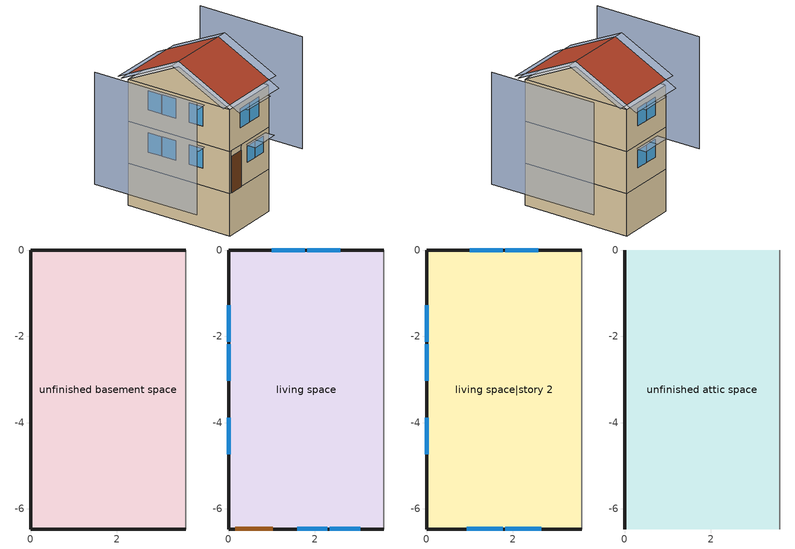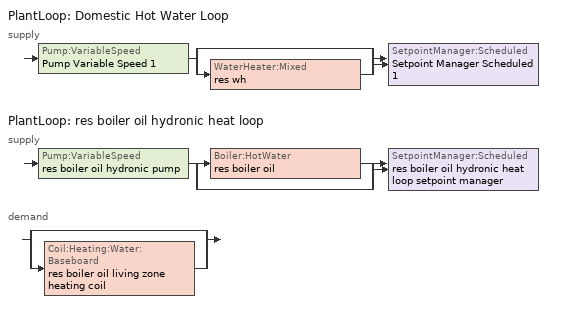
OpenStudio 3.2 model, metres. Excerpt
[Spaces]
unfinished basement space
 floor foundation (FloorFndGrndUnfinB): 0,-6.47 0,0 3.59,0 3.59,-6.47 z-2.44
 wall foundation (WallFndGrndUnfinB): 3.59,0 0,0 0,-6.47 3.59,-6.47 z-2.44:0
 wall adiabatic (WallFndGrndUnfinB): 3.59,-6.47 3.59,0 z-2.44:0
living space
 floor to unfinished basement space (FloorUnfinBInsFin Reversed): 0,-6.47 0,0 3.59,0 3.59,-6.47 z0
 wall outside (WallExtInsFin): 3.59,0 0,0 0,-6.47 0.13,-6.47 1.05,-6.47 3.59,-6.47 z0:2.44
 wall adiabatic (WallIntFinUninsFin): 3.59,-6.47 3.59,0 z0:2.44
 window (WindowConstruction): 1.59,-6.47 2.29,-6.47 / 2.35,-6.47 3.05,-6.47 z1.2:2.13; 2.6,0 1.83,0 / 1.77,0 1,0 z1.11:2.13; 0,-1.28 0,-2.12 / 0,-2.19 0,-3.03 / 0,-3.89 0,-4.73 z1.01:2.13
 door (Door): 0.15,-6.47 1.02,-6.47 z0:2.13
living space|story 2
 floor to living space (FloorFinUninsFin): 0,-6.47 0,0 3.59,0 3.59,-6.47 z2.44
 wall outside (WallExtInsFin): 3.59,0 0,0 0,-6.47 3.59,-6.47 z2.44:4.88
 wall adiabatic (WallIntFinUninsFin): 3.59,-6.47 3.59,0 z2.44:4.88
 window (WindowConstruction): 0.93,-6.47 1.77,-6.47 / 1.83,-6.47 2.66,-6.47 z3.46:4.57; 2.6,0 1.83,0 / 1.77,0 1,0 z3.55:4.57; 0,-1.28 0,-2.12 / 0,-2.19 0,-3.03 / 0,-3.89 0,-4.73 z3.45:4.57
unfinished attic space
 floor to living space|story 2 (FloorFinInsUnfinAttic): 0,-6.47 0,0 3.59,0 3.59,-6.47 z4.88
 wall outside (WallExtUninsUnfin): 0,-3.23,6.49 0,0,4.88 0,-6.47,4.88
 wall adiabatic (WallIntUnfinUninsUnfin): 3.59,-3.23,6.49 3.59,-6.47,4.88 3.59,0,4.88
 roof outside (RoofUnfinInsExt): 0,-3.23,6.8 3.59,-3.23,6.8 3.59,0,5.18 0,0,5.18; 3.59,-3.23,6.8 0,-3.23,6.8 0,-6.47,5.18 3.59,-6.47,5.18
shading: -3.05,0 -3.05,-6.47 / 6.64,-6.47 6.64,0 z0:6.49; 4.2,-6.47,5.18 4.2,-3.23,6.8 3.59,-3.23,6.8 3.59,-6.47,5.18; -0.61,-3.23,6.8 -0.61,-6.47,5.18 0,-6.47,5.18 0,-3.23,6.8; 0,-7.08,4.88 3.59,-7.08,4.88 3.59,-6.47,5.18 0,-6.47,5.18; -0.61,0,5.18 -0.61,-3.23,6.8 0,-3.23,6.8 0,0,5.18; 4.2,-3.23,6.8 4.2,0,5.18 3.59,0,5.18 3.59,-3.23,6.8; 3.59,0.61,4.88 0,0.61,4.88 0,0,5.18 3.59,0,5.18; 0,-4.88 0,-3.74 -0.61,-3.74 -0.61,-4.88 z2.29; 0,-3.18 0,-2.03 -0.61,-2.03 -0.61,-3.18 z2.29; 0,-2.28 0,-1.13 -0.61,-1.13 -0.61,-2.28 z4.72; 1.92,-6.47 0.78,-6.47 0.78,-7.08 1.92,-7.08 z4.72; 0,-3.18 0,-2.03 -0.61,-2.03 -0.61,-3.18 z4.72; 2.81,-6.47 1.67,-6.47 1.67,-7.08 2.81,-7.08 z4.72; 3.2,-6.47 2.2,-6.47 2.2,-7.08 3.2,-7.08 z2.29; 1.67,0 2.75,0 2.75,0.61 1.67,0.61 z4.72; 0.84,0 1.92,0 1.92,0.61 0.84,0.61 z4.72; 1.67,0 2.75,0 2.75,0.61 1.67,0.61 z2.29; 0.84,0 1.92,0 1.92,0.61 0.84,0.61 z2.29; 0,-4.88 0,-3.74 -0.61,-3.74 -0.61,-4.88 z4.72; 2.44,-6.47 1.44,-6.47 1.44,-7.08 2.44,-7.08 z2.29; 0,-2.28 0,-1.13 -0.61,-1.13 -0.61,-2.28 z2.29
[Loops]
PlantLoop 'Domestic Hot Water Loop'
 supply: Pump:VariableSpeed 'Pump Variable Speed 1' > split
  | bypass
  | WaterHeater:Mixed 'res wh'
  join > SetpointManager:Scheduled 'Setpoint Manager Scheduled 1'
PlantLoop 'res boiler oil hydronic heat loop'
 supply: Pump:VariableSpeed 'res boiler oil hydronic pump' > split
  | Boiler:HotWater 'res boiler oil'
  | bypass
  join > SetpointManager:Scheduled 'res boiler oil hydronic heat loop setpoint manager'
 demand: split
  | bypass
  | Coil:Heating:Water:Baseboard 'res boiler oil living zone heating coil'
[Site]
Denver Intl Ap_CO_USA: Latitude {deg}=39.83; Longitude {deg}=-104.65; Time Zone {hr}=-7; Elevation {m}=1650; Terrain=Suburbs
[ClimateZones]
Climate Zone Institution Name 1=Building America; Climate Zone Document Year 1=0; Climate Zone Value 1=Cold
[Site:WaterMainsTemperature]
Calculation Method=Correlation; Annual Average Outdoor Air Temperature {C}=10.8753; Maximum Difference In Monthly Average Outdoor Air Temperatures {deltaC}=23.1524
[Site:GroundTemperature:Deep]
10.8753, 10.8753, 10.8753, 10.8753, 10.8753, 10.8753, 10.8753, 10.8753, 10.8753, 10.8753, 10.8753, 10.8753
[Building]
Building 1: North Axis {deg}=270; Standards Number of Stories=3; Standards Number of Above Ground Stories=2; Standards Building Type=singlefamilyattached; Standards Number of Living Units=4
[Material] Roughness=Rough
Name | Thickness {m} | Conductivity {W/m-K} | Density {kg/m3} | Specific Heat {J/kg-K} | Thermal Absorptance | Solar Absorptance | Visible Absorptance
Drywall 0.5 in. | 0.0127 | 0.160291 | 801 | 837.4 | 0.9 | 0.5 | 0.1
FloorUATrussandIns | 0.0889 | 0.0436674 | 50.7834 | 1165.1 | 0.9 | 0.5 | 0.9
FloorUAAdditionalCeilingIns | 0.12827 | 0.0411113 | 16.02 | 1046.75
Asphalt Shingles, Medium | 0.009525 | 0.162714 | 1121.4 | 1465.45 | 0.91 | 0.85 | 0.85
RoofSheathing | 0.01905 | 0.115458 | 512.64 | 1214.23 | 0.82 | 0.3 | 0.3
RoofUARoofIns | 0.18415 | 8.02397 | 37.0049 | 1207.88 | 0.91 | 0.85 | 0.91
Vinyl, Light | 0.009525 | 0.089435 | 177.822 | 1046.75 | 0.9 | 0.3 | 0.3
WallSheathing | 0.0127 | 0.115458 | 512.64 | 1214.23 | 0.82 | 0.3 | 0.3
WallStudAndCavity | 0.0889 | 0.054245 | 162.403 | 1178.92 | 0.9 | 0.3 | 0.9
WallStudAndCavity 1 | 0.0889 | 0.393744 | 83.0341 | 1211.67 | 0.9 | 0.3 | 0.9
WallStudAndCavity 2 | 0.0889 | 0.396154 | 83.0341 | 1211.67 | 0.9 | 0.3 | 0.9
WallStudAndCavity 3 | 0.0889 | 0.403258 | 83.0341 | 1211.67 | 0.9 | 0.3 | 0.9
WallStudAndCavity 4 | 0.0889 | 0.397942 | 83.0341 | 1211.67 | 0.82 | 0.3 | 0.3
res furniture material unfinished basement space | 0.1524 | 0.115458 | 640.8 | 1214.23 | 0.9 | 0.6 | 0.1
FoundationExtVertIns | 0.051816 | 0.029427 | 32.04 | 1214.23
Concrete 8.0 in. | 0.2032 | 1.803125 | 2242.8 | 837.4 | 0.9
Concrete 4.0 in. | 0.1016 | 1.803125 | 2242.8 | 837.4 | 0.9
FloorIns | 0.23495 | 2.59817 | 67.691 | 1210.98 | 0.82 | 0.3 | 0.3
Wood Floor | 0.015875 | 0.115458 | 544.68 | 1214.23
Floor Covering | 0.0127 | 0.0433444 | 54.468 | 1339.84 | 0.9 | 0.9
FloorFinStudAndAirFloor | 0.1397 | 0.557395 | 67.691 | 1210.98 | 0.9 | 0.5 | 0.9
DoorMaterial | 0.04445 | 0.0612267 | 512.64 | 1214.23 | 0.82 | 0.3 | 0.3
[Construction]
FloorFinInsUnfinAttic: Drywall 0.5 in., FloorUATrussandIns, FloorUAAdditionalCeilingIns
RoofUnfinInsExt: Asphalt Shingles, Medium, RoofSheathing, RoofUARoofIns
WallExtInsFin: Vinyl, Light, WallSheathing, WallStudAndCavity, Drywall 0.5 in.
WallExtUninsUnfin: Vinyl, Light, WallSheathing, WallStudAndCavity 1
WallIntFinUninsFin: Vinyl, Light, WallStudAndCavity 2, Drywall 0.5 in.
WallIntUnfinUninsUnfin: Vinyl, Light, WallStudAndCavity 3
WallIntFinUninsFin 1: WallStudAndCavity 4, Drywall 0.5 in.
res furniture construction unfinished basement space; res furniture construction living space|story 2; res furniture construction living space: res furniture material unfinished basement space
WallFndGrndUnfinB: Concrete 8.0 in.
FloorFndGrndUnfinB: Concrete 4.0 in.
FloorUnfinBInsFin Reversed: Floor Covering, Wood Floor, RoofSheathing, FloorIns
FloorFinUninsFin: Drywall 0.5 in., FloorFinStudAndAirFloor, RoofSheathing, Wood Floor, Floor Covering
WindowConstruction: WindowMaterial
Door: DoorMaterial
[WindowMaterial:Shade]
CoolingShade: Solar Transmittance=0.999; Solar Reflectance=0.00099; Visible Transmittance=0.999; Visible Reflectance=0.00099; Thermal Hemispherical Emissivity=1e-05; Thermal Transmittance=0.999; Thickness {m}=0.0001; Conductivity {W/m-K}=10000; Shade to Glass Distance {m}=0.001; Top Opening Multiplier=0; Bottom Opening Multiplier=0; Left-Side Opening Multiplier=0; Right-Side Opening Multiplier=0; Airflow Permeability=0
[WindowMaterial:SimpleGlazingSystem]
WindowMaterial: U-Factor {W/m2-K}=2.10086; Solar Heat Gain Coefficient=0.21
[ThermalZone] Use Ideal Air Loads=No
Name | Thermostat
living zone | living zone temperature setpoint
unfinished basement zone; unfinished attic zone
[Sizing:Zone] Zone Cooling Design Supply Air Temperature Input Method=SupplyAirTemperature; Zone Cooling Design Supply Air Temperature {C}=14; Zone Cooling Design Supply Air Temperature Difference {deltaC}=11.11; Zone Heating Design Supply Air Temperature Input Method=SupplyAirTemperature; Zone Heating Design Supply Air Temperature {C}=40; Zone Heating Design Supply Air Temperature Difference {deltaC}=11.11; Zone Cooling Design Supply Air Humidity Ratio {kg-H2O/kg-air}=0.0085; Zone Heating Design Supply Air Humidity Ratio {kg-H2O/kg-air}=0.008; Cooling Design Air Flow Method=DesignDay; Heating Design Air Flow Method=DesignDay; Account for Dedicated Outdoor Air System=No; Dedicated Outdoor Air System Control Strategy=NeutralSupplyAir; Dedicated Outdoor Air Low Setpoint Temperature for Design {C}=autosize; Dedicated Outdoor Air High Setpoint Temperature for Design {C}=autosize
living zone; unfinished basement zone; unfinished attic zone
[Zone equipment]
living zone: res room ac zone ptac, res boiler oil living zone convective water
[Space]
Name | Space Type | Thermal Zone | Building Unit
living space; living space|story 2 | Space Type 1 | living zone | unit 1
unfinished basement space | Space Type 2 | unfinished basement zone
unfinished attic space | Space Type 3 | unfinished attic zone
[SpaceType]
Name | Standards Space Type
Space Type 1 | living
Space Type 2 | unfinished basement
Space Type 3 | unfinished attic
[BuildingUnit]
unit 1: Building Unit Type=Residential
[External:File]
8760.csv: File=8760.csv
[People:Definition] Number of People Calculation Method=People; Number of People {people}=1.695; Fraction Radiant=0.319734; Sensible Heat Fraction=0.573; Carbon Dioxide Generation Rate {m3/s-W}=0; Enable ASHRAE 55 Comfort Warnings=No; Mean Radiant Temperature Calculation Type=ZoneAveraged
res occupants|living space; res occupants|living space|story 2
[People] Number of People Schedule=occupants; Activity Level Schedule=res occupants activity schedule; Multiplier=1
Name | People Definition | Space or SpaceType
res occupants|living space | res occupants|living space | living space
res occupants|living space|story 2 | res occupants|living space|story 2 | living space|story 2
[InternalMass:Definition] Design Level Calculation Method=SurfaceArea
Name | Construction | Surface Area {m2}
living space|story 2 Partition; living space Partition | WallIntFinUninsFin 1 | 23.22576
res furniture mass unfinished basement space | res furniture construction unfinished basement space | 9.290304
res furniture mass living space|story 2 | res furniture construction living space|story 2 | 9.290304
res furniture mass living space | res furniture construction living space | 9.290304
[InternalMass] Multiplier=1
Name | Internal Mass Definition | Space or SpaceType
living space|story 2 Partition | living space|story 2 Partition | living space|story 2
living space Partition | living space Partition | living space
res furniture mass unfinished basement space | res furniture mass unfinished basement space | unfinished basement space
res furniture mass living space|story 2 | res furniture mass living space|story 2 | living space|story 2
res furniture mass living space | res furniture mass living space | living space
[Foundation:Kiva]
Foundation Kiva 1: Exterior Vertical Insulation Material=FoundationExtVertIns; Exterior Vertical Insulation Depth {m}=2.4384; Wall Height Above Grade {m}=0.2032; Wall Depth Below Slab {m}=0.2032
[Foundation:Kiva:Settings]
Soil Conductivity {W/m-K}=1.731; Soil Density {kg/m3}=1842.3; Soil Specific Heat {J/kg-K}=418.7; Ground Solar Absorptivity=0.9; Ground Thermal Absorptivity=0.9; Ground Surface Roughness {m}=0.03; Far-Field Width {m}=40; Deep-Ground Boundary Condition=ZeroFlux; Deep-Ground Depth {m}=40; Minimum Cell Dimension {m}=0.02; Maximum Cell Growth Coefficient=1.5; Simulation Timestep=Hourly
[SurfaceProperty:ExposedFoundationPerimeter]
Surface 18: Exposed Perimeter Calculation Method=TotalExposedPerimeter; Total Exposed Perimeter {m}=13.65
[ShadingControl]
WindowShadingControl: Shading Type=InteriorShade; Shading Device Material=CoolingShade; Shading Control Type=OnIfScheduleAllows; Schedule=Window shading schedule; Shading Control Is Scheduled=Yes; Multiple Surface Control Type=Sequential; Sub Surface Name 1=Surface 2 - Window 3; Sub Surface Name 2=Surface 2 - Window 2; Sub Surface Name 3=Surface 7 - Window 1; Sub Surface Name 4=Surface 10 - Window 1; Sub Surface Name 5=Surface 7 - Window 2; Sub Surface Name 6=Surface 10 - Window 2; Sub Surface Name 7=Surface 5 - Window 2; Sub Surface Name 8=Surface 11 - Window 1; Sub Surface Name 9=Surface 11 - Window 2; Sub Surface Name 10=Surface 3 - Window 1; Sub Surface Name 11=Surface 3 - Window 2; Sub Surface Name 12=Surface 7 - Window 3; Sub Surface Name 13=Surface 5 - Window 1; Sub Surface Name 14=Surface 2 - Window 1
[PlantLoop] Glycol Concentration=0; Load Distribution Scheme=Optimal
Name | Maximum Loop Flow Rate {m3/s} | Plant Loop Volume {m3} | Fluid Type | Maximum Loop Temperature {C} | Minimum Loop Temperature {C} | Minimum Loop Flow Rate {m3/s}
Domestic Hot Water Loop | 0.01 | 0.003
res boiler oil hydronic heat loop |  | Autocalculate | Water | 100 | 0 | 0
[Sizing:Plant] Loop Type=Heating; Sizing Option=NonCoincident; Zone Timesteps in Averaging Window=1; Coincident Sizing Factor Mode=None
Name | Design Loop Exit Temperature {C} | Loop Design Temperature Difference {deltaC}
Domestic Hot Water Loop | 52.6667 | 5.55556
res boiler oil hydronic heat loop | 82.2222 | 11.1111
[Pump:VariableSpeed] Fraction of Motor Inefficiencies to Fluid Stream=0; Coefficient 1 of the Part Load Performance Curve=0; Coefficient 2 of the Part Load Performance Curve=1; Coefficient 3 of the Part Load Performance Curve=0; Coefficient 4 of the Part Load Performance Curve=0; Pump Control Type=Intermittent; Skin Loss Radiative Fraction=0.5; Design Power Sizing Method=PowerPerFlowPerPressure; Design Electric Power per Unit Flow Rate {W/(m3/s)}=348701.1; Design Shaft Power per Unit Flow Rate per Unit Head {W-s/m3-Pa}=1.28205; Design Minimum Flow Rate Fraction=0
Name | Rated Flow Rate {m3/s} | Rated Pump Head {Pa} | Rated Power Consumption {W} | Motor Efficiency
Pump Variable Speed 1 | 0.01 | 1 | 0 | 1
res boiler oil hydronic pump | 0.000630902 | 20000 |  | 0.9
[SetpointManager:Scheduled] Control Variable=Temperature
Name | Schedule
Setpoint Manager Scheduled 1 | dhw temp
res boiler oil hydronic heat loop setpoint manager | res boiler oil hydronic heat supply setpoint
[WaterHeater:Mixed]
res wh: Tank Volume {m3}=0.107884; Setpoint Temperature Schedule=WH Setpoint Temp; Deadband Temperature Difference {deltaC}=2; Maximum Temperature Limit {C}=99; Heater Control Type=Cycle; Heater Maximum Capacity {W}=11722.8; Heater Minimum Capacity {W}=0; Heater Fuel Type=NaturalGas; Heater Thermal Efficiency=0.773298; Off Cycle Parasitic Fuel Consumption Rate {W}=0; Off Cycle Parasitic Fuel Type=Electricity; Off Cycle Parasitic Heat Fraction to Tank=0; On Cycle Parasitic Fuel Consumption Rate {W}=0; On Cycle Parasitic Fuel Type=Electricity; On Cycle Parasitic Heat Fraction to Tank=0; Ambient Temperature Indicator=ThermalZone; Ambient Temperature Thermal Zone=unfinished basement zone; Off Cycle Loss Coefficient to Ambient Temperature {W/K}=4.15693; Off Cycle Loss Fraction to Thermal Zone=0.64; On Cycle Loss Coefficient to Ambient Temperature {W/K}=4.15693; On Cycle Loss Fraction to Thermal Zone=1; Use Side Effectiveness=1; Source Side Effectiveness=1; Use Side Design Flow Rate {m3/s}=autosize; Source Side Design Flow Rate {m3/s}=autosize; Indirect Water Heating Recovery Time {hr}=1.5; Source Side Flow Control Mode=IndirectHeatPrimarySetpoint
[WaterHeater:Sizing]
res wh: Design Mode=PeakDraw; Time Storage Can Meet Peak Draw {hr}=0.538503; Time for Tank Recovery {hr}=0; Nominal Tank Volume for Autosizing Plant Connections {m3}=1
[Coil:Cooling:DX:SingleSpeed]
res room ac cooling coil: Availability Schedule=Always On Discrete; Rated Total Cooling Capacity {W}=10550.6; Rated Sensible Heat Ratio=0.65; Rated COP {W/W}=2.46644; Rated Air Flow Rate {m3/s}=0.441743; Rated Evaporator Fan Power Per Volume Flow Rate {W/(m3/s)}=773.3; Total Cooling Capacity Function of Temperature Curve=RoomAC-Cap-fT; Total Cooling Capacity Function of Flow Fraction Curve=RoomAC-Cap-fFF; Energy Input Ratio Function of Temperature Curve=RoomAC-EIR-fT; Energy Input Ratio Function of Flow Fraction Curve=RoomAC-EIR-fFF; Part Load Fraction Correlation Curve=RoomAC-PLF-fPLR; Minimum Outdoor Dry-Bulb Temperature for Compressor Operation {C}=-25; Condenser Type=AirCooled; Evaporative Condenser Effectiveness=0.9; Evaporative Condenser Air Flow Rate {m3/s}=Autosize; Evaporative Condenser Pump Rated Power Consumption {W}=Autosize; Crankcase Heater Capacity {W}=0; Maximum Outdoor Dry-Bulb Temperature for Crankcase Heater Operation {C}=10; Basin Heater Capacity {W/K}=0; Basin Heater Setpoint Temperature {C}=2
[Fan:OnOff]
res room ac living zone clg supply fan: Availability Schedule=Always On Discrete; Fan Total Efficiency=1; Pressure Rise {Pa}=0; Maximum Flow Rate {m3/s}=0.495545; Motor Efficiency=1; Motor In Airstream Fraction=0; Fan Power Ratio Function of Speed Ratio Curve=Fan On Off Power Curve; Fan Efficiency Ratio Function of Speed Ratio Curve=Fan On Off Efficiency Curve
[Coil:Heating:Electric]
res room ac always off heating coil: Availability Schedule=Always Off Discrete; Nominal Capacity {W}=0
[ZoneHVAC:PackagedTerminalAirConditioner]
res room ac zone ptac: Availability Schedule=Always On Discrete; Supply Air Flow Rate During Cooling Operation {m3/s}=0.495545; Supply Air Flow Rate During Heating Operation {m3/s}=1e-05; Supply Air Flow Rate When No Cooling or Heating is Needed {m3/s}=0; Outdoor Air Flow Rate During Cooling Operation {m3/s}=0; Outdoor Air Flow Rate During Heating Operation {m3/s}=0; Outdoor Air Flow Rate When No Cooling or Heating is Needed {m3/s}=0; Supply Air Fan=res room ac living zone clg supply fan; Heating Coil=res room ac always off heating coil; Cooling Coil=res room ac cooling coil; Fan Placement=DrawThrough; Supply Air Fan Operating Mode Schedule=Always Off Discrete
[EnergyManagementSystem:Sensor]
Name | Output Variable or Output Meter Index Key | Output Variable or Output Meter
res_boiler_oil_hydronic_pump_s | res boiler oil hydronic pump | Pump Electricity Energy
res_nv_pb_s |  | Site Outdoor Air Barometric Pressure
res_af_vw_s |  | Site Wind Speed
res_nv_wt_s |  | Site Outdoor Air Humidity Ratio
res_af_1_tin_s | living zone | Zone Mean Air Temperature
res_af_1_tt_s | living zone | Zone Outdoor Air Drybulb Temperature
res_nv_1_nva_s | res nv_1 avail schedule | Schedule Value
res_nv_1_sp_s | res nv_1 temp schedule | Schedule Value
res_infil_1_range_sch_s | res mv_1 range exhaust schedule | Schedule Value
res_infil_1_bath_sch_s | res mv_1 bath exhaust schedule | Schedule Value
res_infil_1_wh_sch_s | Always On Discrete | Schedule Value
[Boiler:HotWater]
res boiler oil: Fuel Type=FuelOilNo1; Nominal Capacity {W}=29307.1; Nominal Thermal Efficiency=0.8; Efficiency Curve Temperature Evaluation Variable=LeavingBoiler; Normalized Boiler Efficiency Curve=NonCondensingBoilerEff; Minimum Part Load Ratio=0; Maximum Part Load Ratio=1; Optimum Part Load Ratio=1; Water Outlet Upper Temperature Limit {C}=99.9; Boiler Flow Mode=LeavingSetpointModulated; Parasitic Electric Load {W}=220; Sizing Factor=1
[Coil:Heating:Water:Baseboard]
res boiler oil living zone heating coil: Heating Design Capacity Method=HeatingDesignCapacity; Heating Design Capacity {W}=29307.1; Heating Design Capacity Per Floor Area {W/m2}=0; Fraction of Autosized Heating Design Capacity=0.8; U-Factor Times Area Value {W/K}=2110.11; Maximum Water Flow Rate {m3/s}=0.00126249; Convergence Tolerance=0.001
[ZoneHVAC:Baseboard:Convective:Water]
res boiler oil living zone convective water: Availability Schedule=Always On Discrete; Heating Coil=res boiler oil living zone heating coil
[EnergyManagementSystem:Program]
res_boiler_oil_pumps_program: Set unit_1_pumps_h = res_boiler_oil_hydronic_pump_s
res_nv_1_program: Set Tdiff = res_af_1_tin_s-res_af_1_tt_s; Set dT = (@Abs Tdiff); Set pt = (@RhFnTdbWPb res_af_1_tt_s res_nv_wt_s res_nv_pb_s); Set NVA = 4744.9860949247; Set Cs = 0.00017926040778923255; Set Cw = 8.70903777141566e-05; Set MNV = 0.6292632575999998; Set MHR = 0.0115; Set MRH = 0.7; Set temp1 = (res_nv_1_nva_s*NVA); Set SGNV = temp1*((((Cs*dT)+(Cw*(res_af_vw_s^2)))^0.5)/1000); If (res_nv_wt_s<MHR) && (pt<MRH) && (res_af_1_tin_s>res_nv_1_sp_s); Set temp2 = (res_af_1_tin_s-res_nv_1_sp_s); Set NVadj1 = temp2/(res_af_1_tin_s-res_af_1_tt_s); Set NVadj2 = (@Min NVadj1 1); Set NVadj3 = (@Max NVadj2 0); Set NVadj = SGNV*NVadj3; Set res_nv_1_flow_act = (@Min NVadj MNV); Else; Set res_nv_1_flow_act = 0; EndIf
res_infil_1_program: Set p_m = 0.14; Set p_s = 0.22; Set s_m = 270; Set s_s = 370; Set z_m = 9.99744; Set z_s = 4.8768; Set f_t = (((s_m/z_m)^p_m)*((z_s/s_s)^p_s)); Set Tdiff = res_af_1_tin_s-res_af_1_tt_s; Set dT = @Abs Tdiff; Set c = 0.0228; Set Cs = 0.0871; Set Cw = 0.1284; Set n = 0.67; Set sft = (f_t*0.7000000000000001); Set temp1 = ((c*Cw)*((sft*res_af_vw_s)^(2*n)))^2; Set Qn = (((c*Cs*(dT^n))^2)+temp1)^0.5; Set Tdiff = res_af_1_tin_s-res_af_1_tt_s; Set dT = @Abs Tdiff; Set QWHV = res_infil_1_wh_sch_s*0.0165; Set Qrange = res_infil_1_range_sch_s*0.0472; Set Qdryer = 0.0; Set Qbath = res_infil_1_bath_sch_s*0.0236; Set QhpwhOut = 0; Set QhpwhIn = 0; Set QductsOut = 0; Set QductsIn = 0; Set Qout = QWHV+Qrange+Qbath+Qdryer+QhpwhOut+QductsOut; Set Qin = QhpwhIn+QductsIn; Set Qu = (@Abs (Qout-Qin)); Set Qb = (@Min Qout Qin); Set faneff_wh = 0.9438948864000002; Set res_infil_1_house_fan_act = (QWHV*300)/faneff_wh*1; Set faneff_sp = 0.4719474432000001; Set res_infil_1_range_fan_act = (Qrange*300)/faneff_sp; Set res_infil_1_bath_fan_act = (Qbath*300)/faneff_sp; Set Q_acctd_for_elsewhere = QhpwhOut+QhpwhIn+QductsOut+QductsIn; Set res_infil_1_flow_act = (((Qu^2)+(Qn^2))^0.5)-Q_acctd_for_elsewhere; Set res_infil_1_flow_act = (@Max res_infil_1_flow_act 0)
[EnergyManagementSystem:OutputVariable]
res boiler oil htg pump:Pumps:Electricity: EMS Variable=unit_1_pumps_h; Type of Data in Variable=Summed; Update Frequency=SystemTimestep; EMS Program or Subroutine=res_boiler_oil_pumps_program; Units=J
[EnergyManagementSystem:ProgramCallingManager]
res boiler oil pump program calling manager: EndOfSystemTimestepBeforeHVACReporting; res_boiler_oil_pumps_program
res af_1 program calling manager: BeginTimestepBeforePredictor; res_infil_1_program; res_nv_1_program
[ThermostatSetpoint:DualSetpoint]
living zone temperature setpoint: Heating Setpoint Temperature Schedule=res heating setpoint; Cooling Setpoint Temperature Schedule=res cooling setpoint
[ElectricEquipment:Definition] Design Level Calculation Method=EquipmentLevel
Name | Design Level {W} | Fraction Latent | Fraction Radiant | Fraction Lost
res refrig | 65.0889 | 0 | 0 | 0
res misc plug loads|living space; res misc plug loads|living space|story 2 | 177.284 | 0.021 | 0.558 | 0.049
res infil_1 house fan; res infil_1 range fan; res infil_1 bath fan | 0 | 0 | 0 | 1
[ElectricEquipment]
Name | Electric Equipment Definition | Space or SpaceType | Schedule
res refrig | res refrig | living space | res refrig schedule
res misc plug loads|living space | res misc plug loads|living space | living space | plug_loads
res misc plug loads|living space|story 2 | res misc plug loads|living space|story 2 | living space|story 2 | plug_loads
res infil_1 house fan | res infil_1 house fan | living space | Always On Discrete
res infil_1 range fan | res infil_1 range fan | living space | Always On Discrete
res infil_1 bath fan | res infil_1 bath fan | living space | Always On Discrete
[Lights:Definition] Design Level Calculation Method=LightingLevel; Lighting Level {W}=107.136; Fraction Radiant=0.6; Fraction Visible=0.2; Return Air Fraction=0
res lighting interior living space; res lighting interior living space|story 2
[Lights] Schedule=lighting_interior; Fraction Replaceable=1
Name | Lights Definition | Space or SpaceType
res lighting interior living space | res lighting interior living space | living space
res lighting interior living space|story 2 | res lighting interior living space|story 2 | living space|story 2
[Exterior:Lights:Definition]
res lighting exterior: Design Level {W}=28.3286
[Exterior:Lights]
res lighting exterior: Exterior Lights Definition=res lighting exterior; Schedule=lighting_exterior
[SpaceInfiltration:DesignFlowRate] Schedule=Always On Discrete
Name | Space or SpaceType | Design Flow Rate Calculation Method | Air Changes per Hour {1/hr} | Constant Term Coefficient | Temperature Term Coefficient | Velocity Term Coefficient | Velocity Squared Term Coefficient | Design Flow Rate {m3/s}
res infil|unfinished basement space | unfinished basement space | AirChanges/Hour | 0.1 | 1 | 0 | 0 | 0
res nv_1 flow; res infil_1 flow | living space | Flow/Space |  |  |  |  |  | 0
[SpaceInfiltration:EffectiveLeakageArea]
res infil|unfinished attic space: Space or SpaceType=unfinished attic space; Schedule=Always On Discrete; Effective Air Leakage Area {cm2}=773.418; Stack Coefficient=0.000133517; Wind Coefficient=2.16931e-05
[EnergyManagementSystem:Actuator]
Name | Actuated Component | Actuated Component Type | Actuated Component Control Type
res_nv_1_flow_act | res nv_1 flow | Zone Infiltration | Air Exchange Flow Rate
res_infil_1_house_fan_act | res infil_1 house fan | ElectricEquipment | Electricity Rate
res_infil_1_range_fan_act | res infil_1 range fan | ElectricEquipment | Electricity Rate
res_infil_1_bath_fan_act | res infil_1 bath fan | ElectricEquipment | Electricity Rate
res_infil_1_flow_act | res infil_1 flow | Zone Infiltration | Air Exchange Flow Rate
[Schedule:File] External File=8760.csv; Rows to Skip at Top=1; Number of Hours of Data=8760; Minutes per Item=60
Name | Column Number
occupants | 1
lighting_interior | 4
lighting_exterior | 5
plug_loads | 3
[Schedule:Constant]
Name | Value
res occupants activity schedule | 112.539
dhw temp; WH Setpoint Temp | 52.6667
Always On Discrete | 1
Always Off Discrete | 0
res boiler oil hydronic heat supply setpoint | 82.2222
[Schedule:Ruleset]
Name | Default Day Schedule | Summer Design Day Schedule | Winter Design Day Schedule
Window shading schedule | Schedule Day 3
res heating setpoint | Schedule Day 6 | res heating setpoint summer design | res heating setpoint winter design
res cooling setpoint | Schedule Day 7 | res cooling setpoint summer design | res cooling setpoint winter design
res refrig schedule | Schedule Day 8 | res refrig schedule summer design | res refrig schedule winter design
res nv_1 temp schedule | Schedule Day 9
res nv_1 avail schedule | Schedule Day 10
res mv_1 range exhaust schedule | Schedule Day 13 | res mv_1 range exhaust schedule summer design | res mv_1 range exhaust schedule winter design
res mv_1 bath exhaust schedule | Schedule Day 14 | res mv_1 bath exhaust schedule summer design | res mv_1 bath exhaust schedule winter design
[Schedule:Day]
Schedule Day 3; Window shading schedule allday1; Window shading schedule allday2; Window shading schedule allday3; Window shading schedule allday4; Window shading schedule allday11; Window shading schedule allday12; Schedule Day 6; Schedule Day 7; Schedule Day 8; res refrig schedule winter design; Schedule Day 9; Schedule Day 10; Schedule Day 13; res mv_1 range exhaust schedule winter design; Schedule Day 14; res mv_1 bath exhaust schedule winter design: 24, 0, 0
Window shading schedule allday5; Window shading schedule allday6; Window shading schedule allday7; Window shading schedule allday8; Window shading schedule allday9; Window shading schedule allday10; res refrig schedule summer design; res mv_1 range exhaust schedule summer design; res mv_1 bath exhaust schedule summer design: 24, 0, 1
res heating setpoint allday1; res heating setpoint allday2; res heating setpoint allday3; res heating setpoint allday4; res heating setpoint allday5; res heating setpoint allday6; res heating setpoint allday7; res heating setpoint allday8; res heating setpoint allday9; res heating setpoint allday10; res heating setpoint allday11; res heating setpoint allday12: 24, 0, 21.6667
res heating setpoint winter design; res cooling setpoint winter design: 24, 0, 21.1111
res heating setpoint summer design; res cooling setpoint summer design; res nv_1 temp schedule allday1; res nv_1 temp schedule allday2; res nv_1 temp schedule allday3; res nv_1 temp schedule allday4; res nv_1 temp schedule allday11; res nv_1 temp schedule allday12: 24, 0, 23.8889
res cooling setpoint allday1; res cooling setpoint allday2; res cooling setpoint allday3; res cooling setpoint allday4; res cooling setpoint allday5; res cooling setpoint allday6; res cooling setpoint allday7; res cooling setpoint allday8; res cooling setpoint allday9; res cooling setpoint allday10; res cooling setpoint allday11; res cooling setpoint allday12: 24, 0, 24.4444
res refrig schedule allday1; res refrig schedule allday12: 1, 0, 0.610949, 2, 0, 0.595675, 3, 0, 0.580401, 4, 0, 0.565128, 6, 0, 0.549854, 7, 0, 0.580401, 8, 0, 0.610949, 10, 0, 0.626223, 12, 0, 0.610949, 15, 0, 0.641496, 16, 0, 0.626223, 17, 0, 0.672044, 18, 0, 0.733139, 19, 0, 0.763686, 20, 0, 0.733139, 21, 0, 0.717865, 22, 0, 0.702591, 23, 0, 0.672044, 24, 0, 0.626223
res refrig schedule allday2: 1, 0, 0.609489, 2, 0, 0.594252, 3, 0, 0.579015, 4, 0, 0.563777, 6, 0, 0.54854, 7, 0, 0.579015, 8, 0, 0.609489, 10, 0, 0.624726, 12, 0, 0.609489, 15, 0, 0.639964, 16, 0, 0.624726, 17, 0, 0.670438, 18, 0, 0.731387, 19, 0, 0.761861, 20, 0, 0.731387, 21, 0, 0.71615, 22, 0, 0.700912, 23, 0, 0.670438, 24, 0, 0.624726
res refrig schedule allday3; res refrig schedule allday4; res refrig schedule allday5: 1, 0, 0.791241, 2, 0, 0.77146, 3, 0, 0.751679, 4, 0, 0.731898, 6, 0, 0.712117, 7, 0, 0.751679, 8, 0, 0.791241, 10, 0, 0.811022, 12, 0, 0.791241, 15, 0, 0.830803, 16, 0, 0.811022, 17, 0, 0.870365, 18, 0, 0.949489, 19, 0, 0.989051, 20, 0, 0.949489, 21, 0, 0.929708, 22, 0, 0.909927, 23, 0, 0.870365, 24, 0, 0.811022
res refrig schedule allday6; res refrig schedule allday7; res refrig schedule allday8; res refrig schedule allday9: 1, 0, 0.8, 2, 0, 0.78, 3, 0, 0.76, 4, 0, 0.74, 6, 0, 0.72, 7, 0, 0.76, 8, 0, 0.8, 10, 0, 0.82, 12, 0, 0.8, 15, 0, 0.84, 16, 0, 0.82, 17, 0, 0.88, 18, 0, 0.96, 19, 0, 1, 20, 0, 0.96, 21, 0, 0.94, 22, 0, 0.92, 23, 0, 0.88, 24, 0, 0.82
res refrig schedule allday10: 1, 0, 0.679562, 2, 0, 0.662573, 3, 0, 0.645584, 4, 0, 0.628595, 6, 0, 0.611606, 7, 0, 0.645584, 8, 0, 0.679562, 10, 0, 0.696551, 12, 0, 0.679562, 15, 0, 0.71354, 16, 0, 0.696551, 17, 0, 0.747518, 18, 0, 0.815474, 19, 0, 0.849453, 20, 0, 0.815474, 21, 0, 0.798485, 22, 0, 0.781496, 23, 0, 0.747518, 24, 0, 0.696551
res refrig schedule allday11: 1, 0, 0.675182, 2, 0, 0.658303, 3, 0, 0.641423, 4, 0, 0.624544, 6, 0, 0.607664, 7, 0, 0.641423, 8, 0, 0.675182, 10, 0, 0.692062, 12, 0, 0.675182, 15, 0, 0.708942, 16, 0, 0.692062, 17, 0, 0.742701, 18, 0, 0.810219, 19, 0, 0.843978, 20, 0, 0.810219, 21, 0, 0.793339, 22, 0, 0.77646, 23, 0, 0.742701, 24, 0, 0.692062
res nv_1 temp schedule allday5; res nv_1 temp schedule allday6; res nv_1 temp schedule allday7; res nv_1 temp schedule allday8; res nv_1 temp schedule allday9; res nv_1 temp schedule allday10: 24, 0, 22.2222
res nv_1 availability schedule allday1 on; res nv_1 availability schedule allday1 on 1; res nv_1 availability schedule allday1 on 2; res nv_1 availability schedule allday1 on 3; res nv_1 availability schedule allday1 on 4; res nv_1 availability schedule allday1 on 5; res nv_1 availability schedule allday1 on 6; res nv_1 availability schedule allday1 on 7; res nv_1 availability schedule allday1 on 8; res nv_1 availability schedule allday1 on 9; res nv_1 availability schedule allday1 on 10; res nv_1 availability schedule allday1 on 11: 1, 0, 1, 2, 0, 1, 3, 0, 1, 4, 0, 1, 5, 0, 1, 6, 0, 1, 7, 0, 1, 8, 0, 1, 9, 0, 1, 10, 0, 1, 11, 0, 1, 12, 0, 1, 13, 0, 1, 14, 0, 1, 15, 0, 1, 16, 0, 1, 17, 0, 1, 18, 0, 1, 19, 0, 1, 20, 0, 1, 21, 0, 1, 22, 0, 1, 23, 0, 1, 24, 0, 1
res mv_1 range exhaust schedule allday1; res mv_1 range exhaust schedule allday2; res mv_1 range exhaust schedule allday3; res mv_1 range exhaust schedule allday4; res mv_1 range exhaust schedule allday5; res mv_1 range exhaust schedule allday6; res mv_1 range exhaust schedule allday7; res mv_1 range exhaust schedule allday8; res mv_1 range exhaust schedule allday9; res mv_1 range exhaust schedule allday10; res mv_1 range exhaust schedule allday11; res mv_1 range exhaust schedule allday12: 15, 0, 0, 16, 0, 1, 24, 0, 0
res mv_1 bath exhaust schedule allday1; res mv_1 bath exhaust schedule allday2; res mv_1 bath exhaust schedule allday3; res mv_1 bath exhaust schedule allday4; res mv_1 bath exhaust schedule allday5; res mv_1 bath exhaust schedule allday6; res mv_1 bath exhaust schedule allday7; res mv_1 bath exhaust schedule allday8; res mv_1 bath exhaust schedule allday9; res mv_1 bath exhaust schedule allday10; res mv_1 bath exhaust schedule allday11; res mv_1 bath exhaust schedule allday12: 4, 0, 0, 5, 0, 1, 24, 0, 0
[Schedule:Rule] Apply Monday=Yes; Apply Wednesday=Yes; Apply Friday=Yes; Date Specification Type=DateRange; Start Day=1
Name | Schedule Ruleset | Rule Order | Day Schedule | Apply Sunday | Apply Tuesday | Apply Thursday | Apply Saturday | Start Month | End Month | End Day
Window shading schedule allday rule1 | Window shading schedule | 11 | Window shading schedule allday1 | Yes | Yes | Yes | Yes | 1 | 1 | 31
Window shading schedule allday rule2 | Window shading schedule | 10 | Window shading schedule allday2 | Yes | Yes | Yes | Yes | 2 | 2 | 28
Window shading schedule allday rule3 | Window shading schedule | 9 | Window shading schedule allday3 | Yes | Yes | Yes | Yes | 3 | 3 | 31
Window shading schedule allday rule4 | Window shading schedule | 8 | Window shading schedule allday4 | Yes | Yes | Yes | Yes | 4 | 4 | 30
Window shading schedule allday rule5 | Window shading schedule | 7 | Window shading schedule allday5 | Yes | Yes | Yes | Yes | 5 | 5 | 31
Window shading schedule allday rule6 | Window shading schedule | 6 | Window shading schedule allday6 | Yes | Yes | Yes | Yes | 6 | 6 | 30
Window shading schedule allday rule7 | Window shading schedule | 5 | Window shading schedule allday7 | Yes | Yes | Yes | Yes | 7 | 7 | 31
Window shading schedule allday rule8 | Window shading schedule | 4 | Window shading schedule allday8 | Yes | Yes | Yes | Yes | 8 | 8 | 31
Window shading schedule allday rule9 | Window shading schedule | 3 | Window shading schedule allday9 | Yes | Yes | Yes | Yes | 9 | 9 | 30
Window shading schedule allday rule10 | Window shading schedule | 2 | Window shading schedule allday10 | Yes | Yes | Yes | Yes | 10 | 10 | 31
Window shading schedule allday rule11 | Window shading schedule | 1 | Window shading schedule allday11 | Yes | Yes | Yes | Yes | 11 | 11 | 30
Window shading schedule allday rule12 | Window shading schedule | 0 | Window shading schedule allday12 | Yes | Yes | Yes | Yes | 12 | 12 | 31
res heating setpoint allday rule1 | res heating setpoint | 11 | res heating setpoint allday1 | Yes | Yes | Yes | Yes | 1 | 1 | 31
res heating setpoint allday rule2 | res heating setpoint | 10 | res heating setpoint allday2 | Yes | Yes | Yes | Yes | 2 | 2 | 28
res heating setpoint allday rule3 | res heating setpoint | 9 | res heating setpoint allday3 | Yes | Yes | Yes | Yes | 3 | 3 | 31
res heating setpoint allday rule4 | res heating setpoint | 8 | res heating setpoint allday4 | Yes | Yes | Yes | Yes | 4 | 4 | 30
res heating setpoint allday rule5 | res heating setpoint | 7 | res heating setpoint allday5 | Yes | Yes | Yes | Yes | 5 | 5 | 31
res heating setpoint allday rule6 | res heating setpoint | 6 | res heating setpoint allday6 | Yes | Yes | Yes | Yes | 6 | 6 | 30
res heating setpoint allday rule7 | res heating setpoint | 5 | res heating setpoint allday7 | Yes | Yes | Yes | Yes | 7 | 7 | 31
res heating setpoint allday rule8 | res heating setpoint | 4 | res heating setpoint allday8 | Yes | Yes | Yes | Yes | 8 | 8 | 31
res heating setpoint allday rule9 | res heating setpoint | 3 | res heating setpoint allday9 | Yes | Yes | Yes | Yes | 9 | 9 | 30
res heating setpoint allday rule10 | res heating setpoint | 2 | res heating setpoint allday10 | Yes | Yes | Yes | Yes | 10 | 10 | 31
res heating setpoint allday rule11 | res heating setpoint | 1 | res heating setpoint allday11 | Yes | Yes | Yes | Yes | 11 | 11 | 30
res heating setpoint allday rule12 | res heating setpoint | 0 | res heating setpoint allday12 | Yes | Yes | Yes | Yes | 12 | 12 | 31
res cooling setpoint allday rule1 | res cooling setpoint | 11 | res cooling setpoint allday1 | Yes | Yes | Yes | Yes | 1 | 1 | 31
res cooling setpoint allday rule2 | res cooling setpoint | 10 | res cooling setpoint allday2 | Yes | Yes | Yes | Yes | 2 | 2 | 28
res cooling setpoint allday rule3 | res cooling setpoint | 9 | res cooling setpoint allday3 | Yes | Yes | Yes | Yes | 3 | 3 | 31
res cooling setpoint allday rule4 | res cooling setpoint | 8 | res cooling setpoint allday4 | Yes | Yes | Yes | Yes | 4 | 4 | 30
res cooling setpoint allday rule5 | res cooling setpoint | 7 | res cooling setpoint allday5 | Yes | Yes | Yes | Yes | 5 | 5 | 31
res cooling setpoint allday rule6 | res cooling setpoint | 6 | res cooling setpoint allday6 | Yes | Yes | Yes | Yes | 6 | 6 | 30
res cooling setpoint allday rule7 | res cooling setpoint | 5 | res cooling setpoint allday7 | Yes | Yes | Yes | Yes | 7 | 7 | 31
res cooling setpoint allday rule8 | res cooling setpoint | 4 | res cooling setpoint allday8 | Yes | Yes | Yes | Yes | 8 | 8 | 31
res cooling setpoint allday rule9 | res cooling setpoint | 3 | res cooling setpoint allday9 | Yes | Yes | Yes | Yes | 9 | 9 | 30
res cooling setpoint allday rule10 | res cooling setpoint | 2 | res cooling setpoint allday10 | Yes | Yes | Yes | Yes | 10 | 10 | 31
res cooling setpoint allday rule11 | res cooling setpoint | 1 | res cooling setpoint allday11 | Yes | Yes | Yes | Yes | 11 | 11 | 30
res cooling setpoint allday rule12 | res cooling setpoint | 0 | res cooling setpoint allday12 | Yes | Yes | Yes | Yes | 12 | 12 | 31
res refrig schedule allday rule1 | res refrig schedule | 11 | res refrig schedule allday1 | Yes | Yes | Yes | Yes | 1 | 1 | 31
res refrig schedule allday rule2 | res refrig schedule | 10 | res refrig schedule allday2 | Yes | Yes | Yes | Yes | 2 | 2 | 28
res refrig schedule allday rule3 | res refrig schedule | 9 | res refrig schedule allday3 | Yes | Yes | Yes | Yes | 3 | 3 | 31
res refrig schedule allday rule4 | res refrig schedule | 8 | res refrig schedule allday4 | Yes | Yes | Yes | Yes | 4 | 4 | 30
res refrig schedule allday rule5 | res refrig schedule | 7 | res refrig schedule allday5 | Yes | Yes | Yes | Yes | 5 | 5 | 31
res refrig schedule allday rule6 | res refrig schedule | 6 | res refrig schedule allday6 | Yes | Yes | Yes | Yes | 6 | 6 | 30
res refrig schedule allday rule7 | res refrig schedule | 5 | res refrig schedule allday7 | Yes | Yes | Yes | Yes | 7 | 7 | 31
res refrig schedule allday rule8 | res refrig schedule | 4 | res refrig schedule allday8 | Yes | Yes | Yes | Yes | 8 | 8 | 31
res refrig schedule allday rule9 | res refrig schedule | 3 | res refrig schedule allday9 | Yes | Yes | Yes | Yes | 9 | 9 | 30
res refrig schedule allday rule10 | res refrig schedule | 2 | res refrig schedule allday10 | Yes | Yes | Yes | Yes | 10 | 10 | 31
res refrig schedule allday rule11 | res refrig schedule | 1 | res refrig schedule allday11 | Yes | Yes | Yes | Yes | 11 | 11 | 30
res refrig schedule allday rule12 | res refrig schedule | 0 | res refrig schedule allday12 | Yes | Yes | Yes | Yes | 12 | 12 | 31
res nv_1 temp schedule allday rule1 | res nv_1 temp schedule | 11 | res nv_1 temp schedule allday1 | Yes | Yes | Yes | Yes | 1 | 1 | 31
res nv_1 temp schedule allday rule2 | res nv_1 temp schedule | 10 | res nv_1 temp schedule allday2 | Yes | Yes | Yes | Yes | 2 | 2 | 28
res nv_1 temp schedule allday rule3 | res nv_1 temp schedule | 9 | res nv_1 temp schedule allday3 | Yes | Yes | Yes | Yes | 3 | 3 | 31
res nv_1 temp schedule allday rule4 | res nv_1 temp schedule | 8 | res nv_1 temp schedule allday4 | Yes | Yes | Yes | Yes | 4 | 4 | 30
res nv_1 temp schedule allday rule5 | res nv_1 temp schedule | 7 | res nv_1 temp schedule allday5 | Yes | Yes | Yes | Yes | 5 | 5 | 31
res nv_1 temp schedule allday rule6 | res nv_1 temp schedule | 6 | res nv_1 temp schedule allday6 | Yes | Yes | Yes | Yes | 6 | 6 | 30
res nv_1 temp schedule allday rule7 | res nv_1 temp schedule | 5 | res nv_1 temp schedule allday7 | Yes | Yes | Yes | Yes | 7 | 7 | 31
res nv_1 temp schedule allday rule8 | res nv_1 temp schedule | 4 | res nv_1 temp schedule allday8 | Yes | Yes | Yes | Yes | 8 | 8 | 31
res nv_1 temp schedule allday rule9 | res nv_1 temp schedule | 3 | res nv_1 temp schedule allday9 | Yes | Yes | Yes | Yes | 9 | 9 | 30
res nv_1 temp schedule allday rule10 | res nv_1 temp schedule | 2 | res nv_1 temp schedule allday10 | Yes | Yes | Yes | Yes | 10 | 10 | 31
res nv_1 temp schedule allday rule11 | res nv_1 temp schedule | 1 | res nv_1 temp schedule allday11 | Yes | Yes | Yes | Yes | 11 | 11 | 30
res nv_1 temp schedule allday rule12 | res nv_1 temp schedule | 0 | res nv_1 temp schedule allday12 | Yes | Yes | Yes | Yes | 12 | 12 | 31
res nv_1 availability schedule allday ruleset1 on | res nv_1 avail schedule | 11 | res nv_1 availability schedule allday1 on |  |  |  |  | 1 | 1 | 31
res nv_1 availability schedule allday ruleset2 on | res nv_1 avail schedule | 10 | res nv_1 availability schedule allday1 on 1 |  |  |  |  | 2 | 2 | 28
res nv_1 availability schedule allday ruleset3 on | res nv_1 avail schedule | 9 | res nv_1 availability schedule allday1 on 2 |  |  |  |  | 3 | 3 | 31
res nv_1 availability schedule allday ruleset4 on | res nv_1 avail schedule | 8 | res nv_1 availability schedule allday1 on 3 |  |  |  |  | 4 | 4 | 30
res nv_1 availability schedule allday ruleset5 on | res nv_1 avail schedule | 7 | res nv_1 availability schedule allday1 on 4 |  |  |  |  | 5 | 5 | 31
res nv_1 availability schedule allday ruleset6 on | res nv_1 avail schedule | 6 | res nv_1 availability schedule allday1 on 5 |  |  |  |  | 6 | 6 | 30
res nv_1 availability schedule allday ruleset7 on | res nv_1 avail schedule | 5 | res nv_1 availability schedule allday1 on 6 |  |  |  |  | 7 | 7 | 31
res nv_1 availability schedule allday ruleset8 on | res nv_1 avail schedule | 4 | res nv_1 availability schedule allday1 on 7 |  |  |  |  | 8 | 8 | 31
res nv_1 availability schedule allday ruleset9 on | res nv_1 avail schedule | 3 | res nv_1 availability schedule allday1 on 8 |  |  |  |  | 9 | 9 | 30
res nv_1 availability schedule allday ruleset10 on | res nv_1 avail schedule | 2 | res nv_1 availability schedule allday1 on 9 |  |  |  |  | 10 | 10 | 31
res nv_1 availability schedule allday ruleset11 on | res nv_1 avail schedule | 1 | res nv_1 availability schedule allday1 on 10 |  |  |  |  | 11 | 11 | 30
res nv_1 availability schedule allday ruleset12 on | res nv_1 avail schedule | 0 | res nv_1 availability schedule allday1 on 11 |  |  |  |  | 12 | 12 | 31
res mv_1 range exhaust schedule allday rule1 | res mv_1 range exhaust schedule | 11 | res mv_1 range exhaust schedule allday1 | Yes | Yes | Yes | Yes | 1 | 1 | 31
res mv_1 range exhaust schedule allday rule2 | res mv_1 range exhaust schedule | 10 | res mv_1 range exhaust schedule allday2 | Yes | Yes | Yes | Yes | 2 | 2 | 28
res mv_1 range exhaust schedule allday rule3 | res mv_1 range exhaust schedule | 9 | res mv_1 range exhaust schedule allday3 | Yes | Yes | Yes | Yes | 3 | 3 | 31
res mv_1 range exhaust schedule allday rule4 | res mv_1 range exhaust schedule | 8 | res mv_1 range exhaust schedule allday4 | Yes | Yes | Yes | Yes | 4 | 4 | 30
res mv_1 range exhaust schedule allday rule5 | res mv_1 range exhaust schedule | 7 | res mv_1 range exhaust schedule allday5 | Yes | Yes | Yes | Yes | 5 | 5 | 31
res mv_1 range exhaust schedule allday rule6 | res mv_1 range exhaust schedule | 6 | res mv_1 range exhaust schedule allday6 | Yes | Yes | Yes | Yes | 6 | 6 | 30
res mv_1 range exhaust schedule allday rule7 | res mv_1 range exhaust schedule | 5 | res mv_1 range exhaust schedule allday7 | Yes | Yes | Yes | Yes | 7 | 7 | 31
res mv_1 range exhaust schedule allday rule8 | res mv_1 range exhaust schedule | 4 | res mv_1 range exhaust schedule allday8 | Yes | Yes | Yes | Yes | 8 | 8 | 31
res mv_1 range exhaust schedule allday rule9 | res mv_1 range exhaust schedule | 3 | res mv_1 range exhaust schedule allday9 | Yes | Yes | Yes | Yes | 9 | 9 | 30
res mv_1 range exhaust schedule allday rule10 | res mv_1 range exhaust schedule | 2 | res mv_1 range exhaust schedule allday10 | Yes | Yes | Yes | Yes | 10 | 10 | 31
res mv_1 range exhaust schedule allday rule11 | res mv_1 range exhaust schedule | 1 | res mv_1 range exhaust schedule allday11 | Yes | Yes | Yes | Yes | 11 | 11 | 30
res mv_1 range exhaust schedule allday rule12 | res mv_1 range exhaust schedule | 0 | res mv_1 range exhaust schedule allday12 | Yes | Yes | Yes | Yes | 12 | 12 | 31
res mv_1 bath exhaust schedule allday rule1 | res mv_1 bath exhaust schedule | 11 | res mv_1 bath exhaust schedule allday1 | Yes | Yes | Yes | Yes | 1 | 1 | 31
res mv_1 bath exhaust schedule allday rule2 | res mv_1 bath exhaust schedule | 10 | res mv_1 bath exhaust schedule allday2 | Yes | Yes | Yes | Yes | 2 | 2 | 28
res mv_1 bath exhaust schedule allday rule3 | res mv_1 bath exhaust schedule | 9 | res mv_1 bath exhaust schedule allday3 | Yes | Yes | Yes | Yes | 3 | 3 | 31
res mv_1 bath exhaust schedule allday rule4 | res mv_1 bath exhaust schedule | 8 | res mv_1 bath exhaust schedule allday4 | Yes | Yes | Yes | Yes | 4 | 4 | 30
res mv_1 bath exhaust schedule allday rule5 | res mv_1 bath exhaust schedule | 7 | res mv_1 bath exhaust schedule allday5 | Yes | Yes | Yes | Yes | 5 | 5 | 31
res mv_1 bath exhaust schedule allday rule6 | res mv_1 bath exhaust schedule | 6 | res mv_1 bath exhaust schedule allday6 | Yes | Yes | Yes | Yes | 6 | 6 | 30
res mv_1 bath exhaust schedule allday rule7 | res mv_1 bath exhaust schedule | 5 | res mv_1 bath exhaust schedule allday7 | Yes | Yes | Yes | Yes | 7 | 7 | 31
res mv_1 bath exhaust schedule allday rule8 | res mv_1 bath exhaust schedule | 4 | res mv_1 bath exhaust schedule allday8 | Yes | Yes | Yes | Yes | 8 | 8 | 31
res mv_1 bath exhaust schedule allday rule9 | res mv_1 bath exhaust schedule | 3 | res mv_1 bath exhaust schedule allday9 | Yes | Yes | Yes | Yes | 9 | 9 | 30
res mv_1 bath exhaust schedule allday rule10 | res mv_1 bath exhaust schedule | 2 | res mv_1 bath exhaust schedule allday10 | Yes | Yes | Yes | Yes | 10 | 10 | 31
res mv_1 bath exhaust schedule allday rule11 | res mv_1 bath exhaust schedule | 1 | res mv_1 bath exhaust schedule allday11 | Yes | Yes | Yes | Yes | 11 | 11 | 30
res mv_1 bath exhaust schedule allday rule12 | res mv_1 bath exhaust schedule | 0 | res mv_1 bath exhaust schedule allday12 | Yes | Yes | Yes | Yes | 12 | 12 | 31
[Curve:Biquadratic] Minimum Value of x=0; Maximum Value of x=100; Minimum Value of y=0; Maximum Value of y=100
Name | Coefficient1 Constant | Coefficient2 x | Coefficient3 x**2 | Coefficient4 y | Coefficient5 y**2 | Coefficient6 x*y
RoomAC-Cap-fT | 1.55736 | -0.0744482 | 0.0030986 | 0.00145958 | -4.1148e-05 | -0.000426714
RoomAC-EIR-fT | -0.350448 | 0.11681 | -0.00339951 | -0.00122609 | 0.000600809 | -0.000466884
[Curve:Quadratic] Coefficient3 x**2=0; Minimum Value of x=0; Minimum Curve Output=0
Name | Coefficient1 Constant | Coefficient2 x | Maximum Value of x | Maximum Curve Output
RoomAC-Cap-fFF; RoomAC-EIR-fFF | 1 | 0 | 2 | 2
RoomAC-PLF-fPLR | 0.78 | 0.22 | 1 | 1
[Curve:Exponent]
Fan On Off Power Curve: Coefficient1 Constant=1; Coefficient2 Constant=0; Coefficient3 Constant=0; Minimum Value of x=0; Maximum Value of x=1
[Curve:Cubic]
Fan On Off Efficiency Curve: Coefficient1 Constant=1; Coefficient2 x=0; Coefficient3 x**2=0; Coefficient4 x**3=0; Minimum Value of x=0; Maximum Value of x=1
[Curve:Bicubic]
NonCondensingBoilerEff: Coefficient1 Constant=1.11172; Coefficient2 x=0.0786141; Coefficient3 x**2=-0.400426; Coefficient4 y=0; Coefficient5 y**2=-0.000156783; Coefficient6 x*y=0.0093846; Coefficient7 x**3=0.234258; Coefficient8 y**3=1.32927e-06; Coefficient9 x**2*y=-0.0044467; Coefficient10 x*y**2=-1.22498e-05; Minimum Value of x=0.1; Maximum Value of x=1; Minimum Value of y=20; Maximum Value of y=80
